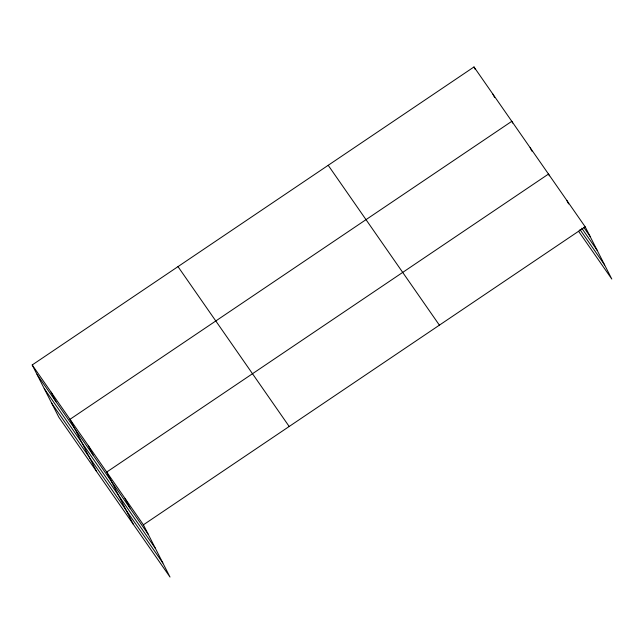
<?xml version="1.0" encoding="UTF-8"?>
<svg xmlns="http://www.w3.org/2000/svg" width="644" height="644" viewBox="0 0 644 644"><rect width="100%" height="100%" fill="white"/><g stroke="black" fill="none" stroke-linecap="round" stroke-linejoin="round"><path stroke-width="0.97" d="M32.2 364.963L143.395 524.82L170.008 577.048L58.813 417.183L32.2 364.963L473.992 66.952L585.187 226.817L611.8 279.037L578.545 231.228M143.395 524.82L585.187 226.817M583.754 227.316L590.065 236.38M581.757 228.201L597.238 250.46M579.97 229.522L604.627 264.966M328.207 165.299L439.393 325.156M177.994 266.616L289.188 426.481M37.078 374.526L148.265 534.391M44.251 388.606L155.437 548.463M51.641 403.112L162.835 562.969M566.841 200.437L568.612 203.915M549.38 175.804L548.495 174.057L106.703 472.068L133.308 524.288M530.149 147.685L531.92 151.163M512.688 123.044L511.803 121.305L70.003 419.308L96.616 471.537M492.901 94.129L494.673 97.606M473.992 66.952L475.328 69.56M125.049 498.44L129.919 508.011M88.357 445.688L93.227 455.26M51.101 392.14L55.98 401.703"/></g></svg>
